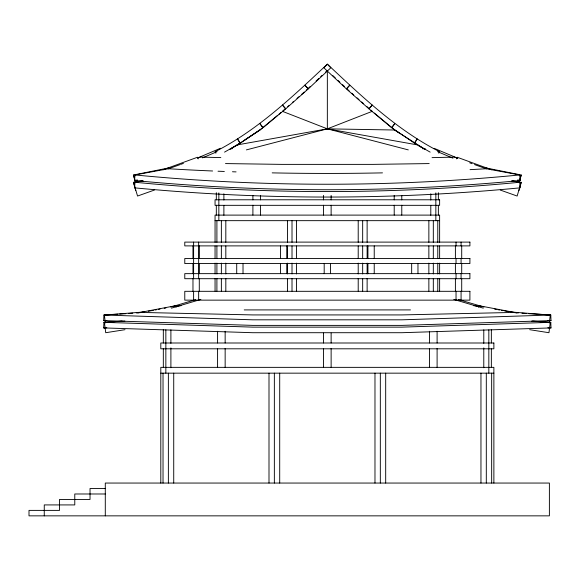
<?xml version="1.0" encoding="UTF-8"?>
<svg xmlns="http://www.w3.org/2000/svg" width="580" height="580" viewBox="0 0 580 580"><rect width="100%" height="100%" fill="white"/><g stroke="black" fill="none" stroke-linecap="round" stroke-linejoin="round"><path stroke-width="0.87" d="M528.924 313.686L550.783 315.02L551 320.602L401.918 325.387L252.771 325.387L103.682 320.602L103.9 315.02L117.892 314.2M537.667 321.574L550.783 322.335L551 327.918L401.918 332.71L252.771 332.71L103.682 327.918L103.9 322.335L124.888 321.059M470.039 169.65A2590.831 2490.288 0 0 0 486.272 168.744L519.68 174.95L520.122 180.532A1927.536 1835.504 0 0 1 134.56 180.532L135.002 174.95L168.417 168.744A2590.831 2490.288 0 0 0 212.606 170.991M143.347 180.909L135.002 182.265L134.56 187.847A1927.536 1835.511 0 0 0 520.122 187.847L519.68 182.265L511.335 180.909M549.296 323.009L550.289 315.041L511.357 312.018M529.671 329.687L548.955 332.71L550.289 322.357L532.585 321.052M478.565 307.175L478.891 305.674L516.918 312.888M519.216 182.229L521.217 175.008L486.127 167.961M512.415 180.67L521.217 182.323L517.135 196.04L500.286 190.051M519.18 182.395L521.217 175.008M518.955 190.537L521.217 182.323M456.533 158.884L457.207 157.26L491.579 169.759M438.792 153.192L439.625 151.728C396.887 130.014 362.007 96.613 327.345 64.148C292.675 96.613 257.796 130.014 215.057 151.728L215.89 153.192M306.204 90.241L310.169 86.529M316.114 80.968L318.754 78.496M320.74 76.64L322.06 75.4M325.358 72.311L326.678 71.072M285.73 108.409L282.424 111.331L327.345 128.847L408.291 149.894M287.709 106.655L289.036 105.487M292.334 102.573L293.654 101.406M296.96 98.484L298.939 96.729M301.578 94.395L304.224 92.061M229.687 149.481L237.387 144.978L259.97 130.014L277.661 115.29M279.024 114.159L281.068 112.462M239.598 143.398L231.188 148.509M244.876 139.925L259.97 130.014M224.532 152.127L240.018 143.267L237.51 138.888L240.338 143.064L262.798 127.883L259.97 123.707L263.197 127.585L285.657 108.902L282.424 105.024L285.766 108.801L308.226 88.95L304.884 85.166L308.335 88.849L330.788 67.831L327.345 64.148L323.894 67.831L346.347 88.849L349.798 85.166L346.456 88.95L368.916 108.801L372.259 105.024L369.025 108.902L391.486 127.585L394.712 123.707L391.884 127.883L414.345 143.064L417.172 138.888L414.664 143.267L430.15 152.127M217.116 151.641L202.5 157.869M220.48 148.262L197.78 157.898M197.78 158.021L200.18 157.115L220.835 157.586M181.004 164.285L183.403 163.393M180.206 164.568L168.171 168.874M163.103 169.759L197.475 157.26L198.157 158.884M154.396 190.051L137.554 196.04L133.465 182.323L142.267 180.67M195.612 299.671L170.752 307.088M200.883 299.411L171.404 308.168M246.391 149.894L327.345 128.847L372.259 111.331L370.932 110.164M168.555 167.961L133.465 175.008L134.944 180.605L137.561 179.996M134.56 180.532L136.235 180.184M173.391 306.574L181.105 305.66M137.764 312.888L175.791 305.674L176.124 307.175M158.376 309.401L160.044 309.089M164.22 308.306L165.887 307.994M148.371 311.235L153.374 310.322M155.041 310.017L156.709 309.713M239.119 144.565L237.336 144.884L327.345 128.847L394.712 130.014L425.031 149.415M142.506 312.294L144.188 311.996M125.012 329.687L105.727 332.71L104.4 322.357L122.097 321.052M143.325 312.018L104.4 315.041L105.045 320.631L106.807 320.45M105.045 327.946L106.807 327.765M103.682 320.602L105.437 320.45M103.682 327.918L105.437 327.772M136.256 312.932L142.375 312.461L252.844 314.925L401.838 314.925L512.307 312.461L518.426 312.932M125.766 313.686L119.639 314.084M128.383 313.497L132.755 313.193M550.783 315.02L401.838 319.819L252.844 319.819L103.9 315.02M550.783 322.335L401.838 327.142L252.844 327.142L103.9 322.335M432.057 157.629L454.502 157.115L457.7 158.318M429.193 163.575L373.063 164.379L281.619 164.379L225.497 163.575M473.577 305.66L481.291 306.574M422.545 148.748L425.249 148.719M410.466 309.909L244.216 309.909M215.057 220.661L439.625 220.661M160.805 373.158L493.877 373.158M105.292 488.519L90.031 488.519L90.031 499.452L59.515 499.452L59.515 510.385L29 510.385L29 515.852L549.39 515.852L549.39 483.053L105.292 483.053L105.292 515.852M105.292 493.986L74.776 493.986L74.776 504.919L44.261 504.919L44.261 515.852M230.34 148.734L232.138 148.748M531.541 321.182L535.913 321.458M521.928 313.193L526.299 313.497M549.253 320.45L551 320.602M548.375 327.693L551 327.918M547.875 320.45L549.637 320.631M547.875 327.765L549.637 327.946M417.346 144.884L327.345 128.847L327.345 71.355M510.494 311.996L512.176 312.294M497.974 309.713L499.641 310.017M501.309 310.322L502.976 310.626M504.643 310.931L508.82 311.692M494.638 309.089L496.306 309.401M517.614 180.01L520.122 180.532M517.991 180.199L519.738 180.605M483.93 307.016L458.229 299.498M483.278 308.168L453.799 299.411M486.511 168.874L474.476 164.568M469.684 162.806L472.084 163.69M457.685 158.195L434.152 148.342M452.958 158.195L437.566 151.641M418.833 145.877L421.145 147.233M399.228 133.008L394.712 130.014L374.296 113.028M351.777 93.228L353.764 94.982M357.062 97.897L359.049 99.651M361.688 101.986L363.667 103.74M366.973 106.655L368.293 107.822M332.623 75.4L335.269 77.872M337.908 80.344L339.894 82.2M342.533 84.673L344.513 86.529M347.159 89.001L349.138 90.857M134.944 180.605L135.466 182.229M133.465 175.008L135.502 182.395M133.465 182.323L135.727 190.537M105.045 320.631L105.386 323.009M493.877 483.053L493.877 367.357L160.805 367.357L160.805 483.053M491.659 373.158L491.659 483.053M491.354 329.469L491.354 342.998M491.354 348.413L491.354 367.357M488.831 329.861L488.831 373.158M486.308 373.158L486.308 483.053M483.785 329.861L483.785 343.389M483.785 347.906L483.785 367.749M480.958 373.158L480.958 483.053M461.709 245.891L461.709 258.506M461.709 263.552L461.709 273.644M461.709 278.697L461.709 291.312M461.078 242.106L461.078 245.891M461.078 258.506L461.078 263.552M461.078 273.644L461.078 278.697M461.078 291.312L461.078 300.143M456.032 242.106L456.032 245.891M456.032 258.506L456.032 263.552M456.032 273.644L456.032 278.697M456.032 291.312L456.032 300.143M455.401 245.891L455.401 258.506M455.401 263.552L455.401 273.644M455.401 278.697L455.401 291.312M439.625 242.338L439.625 215.107L215.057 215.107L215.057 242.338M439.625 245.949L439.625 258.593M439.625 263.11L439.625 273.949M439.625 278.465L439.625 291.109M438.364 192.698L438.364 199.868M438.364 205.248L438.364 215.107M437.777 220.661L437.777 242.338M437.777 245.949L437.777 258.593M437.777 263.11L437.777 273.949M437.777 278.465L437.777 291.109M437.102 331.274L437.102 342.998M437.102 348.413L437.102 367.357M435.841 192.872L435.841 220.661M433.318 220.661L433.318 242.338M433.318 245.949L433.318 258.593M433.318 263.11L433.318 273.949M433.318 278.465L433.318 291.109M430.795 193.763L430.795 200.042M430.795 205.421L430.795 215.281M429.534 331.274L429.534 342.998M429.534 348.413L429.534 367.357M428.859 220.661L428.859 242.338M428.859 245.949L428.859 258.593M428.859 263.11L428.859 273.949M428.859 278.465L428.859 291.109M417.97 263.552L417.97 273.644M411.662 263.552L411.662 273.644M401.78 195.387L401.78 199.868M401.78 205.248L401.78 215.107M394.212 195.387L394.212 199.868M394.212 205.248L394.212 215.107M385.685 373.158L385.685 483.053M380.328 373.158L380.328 483.053M374.977 373.158L374.977 483.053M374.23 245.891L374.23 258.506M374.23 263.552L374.23 273.644M367.923 245.891L367.923 258.506M367.923 263.552L367.923 273.644M367.125 220.661L367.125 242.338M367.125 245.949L367.125 258.593M367.125 263.11L367.125 273.949M367.125 278.465L367.125 291.109M362.667 220.661L362.667 242.338M362.667 245.949L362.667 258.593M362.667 263.11L362.667 273.949M362.667 278.465L362.667 291.109M358.208 220.661L358.208 242.338M358.208 245.949L358.208 258.593M358.208 263.11L358.208 273.949M358.208 278.465L358.208 291.109M331.129 195.387L331.129 199.868M331.129 205.248L331.129 215.107M331.129 333.079L331.129 342.998M331.129 348.413L331.129 367.357M330.498 263.552L330.498 273.644M324.191 263.552L324.191 273.644M323.553 195.387L323.553 199.868M323.553 205.248L323.553 215.107M323.56 333.079L323.56 342.998M323.56 348.413L323.56 367.357M296.474 220.661L296.474 242.338M296.474 245.949L296.474 258.593M296.474 263.11L296.474 273.949M296.474 278.465L296.474 291.109M292.015 220.661L292.015 242.338M292.015 245.949L292.015 258.593M292.015 263.11L292.015 273.949M292.015 278.465L292.015 291.109M287.557 220.661L287.557 242.338M287.557 245.949L287.557 258.593M287.557 263.11L287.557 273.949M287.557 278.465L287.557 291.109M286.759 245.891L286.759 258.506M286.759 263.552L286.759 273.644M280.452 245.891L280.452 258.506M280.452 263.552L280.452 273.644M279.705 373.158L279.705 483.053M274.355 373.158L274.355 483.053M268.997 373.158L268.997 483.053M260.478 195.387L260.478 199.868M260.478 205.248L260.478 215.107M252.902 195.387L252.902 199.868M252.902 205.248L252.902 215.107M243.02 263.552L243.02 273.644M236.713 263.552L236.713 273.644M225.823 220.661L225.823 242.338M225.823 245.949L225.823 258.593M225.823 263.11L225.823 273.949M225.823 278.465L225.823 291.109M225.149 331.274L225.149 342.998M225.149 348.413L225.149 367.357M223.887 193.763L223.887 200.042M223.887 205.421L223.887 215.281M221.364 220.661L221.364 242.338M221.364 245.949L221.364 258.593M221.364 263.11L221.364 273.949M221.364 278.465L221.364 291.109M218.841 192.872L218.841 220.661M217.58 331.274L217.58 342.998M217.58 348.413L217.58 367.357M216.905 220.661L216.905 242.338M216.905 245.949L216.905 258.593M216.905 263.11L216.905 273.949M216.905 278.465L216.905 291.109M216.318 192.698L216.318 199.868M216.318 205.248L216.318 215.107M215.057 245.949L215.057 258.593M215.057 263.11L215.057 273.949M215.057 278.465L215.057 291.109M199.288 245.891L199.288 258.506M199.288 263.552L199.288 273.644M199.288 278.697L199.288 291.312M198.657 242.106L198.657 278.697M198.657 291.312L198.657 300.143M193.604 242.106L193.604 278.697M193.604 291.312L193.604 300.143M192.973 245.891L192.973 258.506M192.973 263.552L192.973 273.644M192.973 278.697L192.973 291.312M173.725 373.158L173.725 483.053M170.897 329.861L170.897 343.389M170.897 347.906L170.897 367.749M168.374 373.158L168.374 483.053M165.851 329.861L165.851 373.158M163.328 329.469L163.328 342.998M163.328 348.413L163.328 367.357M163.024 373.158L163.024 483.053M519.68 182.265A1923.135 1854.274 0 0 1 135.002 182.265M382.488 172.869A2590.831 2490.288 0 0 1 272.194 172.869M236.075 171.89A2590.831 2490.288 0 0 1 232.464 171.76M224.337 171.463A2590.831 2490.288 0 0 1 218.022 171.216M519.68 174.95A1923.135 1854.267 0 0 1 135.002 174.95M439.625 199.781L215.057 199.781L215.057 205.327L439.625 205.327L439.625 199.781M469.909 242.106L184.774 242.106L184.774 245.891L469.909 245.891L469.909 242.106M469.909 258.506L184.774 258.506L184.774 263.552L469.909 263.552L469.909 258.506M469.909 273.644L184.774 273.644L184.774 278.697L469.909 278.697L469.909 273.644M469.909 291.312L184.774 291.312L184.774 300.143L469.909 300.143L469.909 291.312M493.877 342.998L160.805 342.998L160.805 348.805L493.877 348.805L493.877 342.998"/></g></svg>
